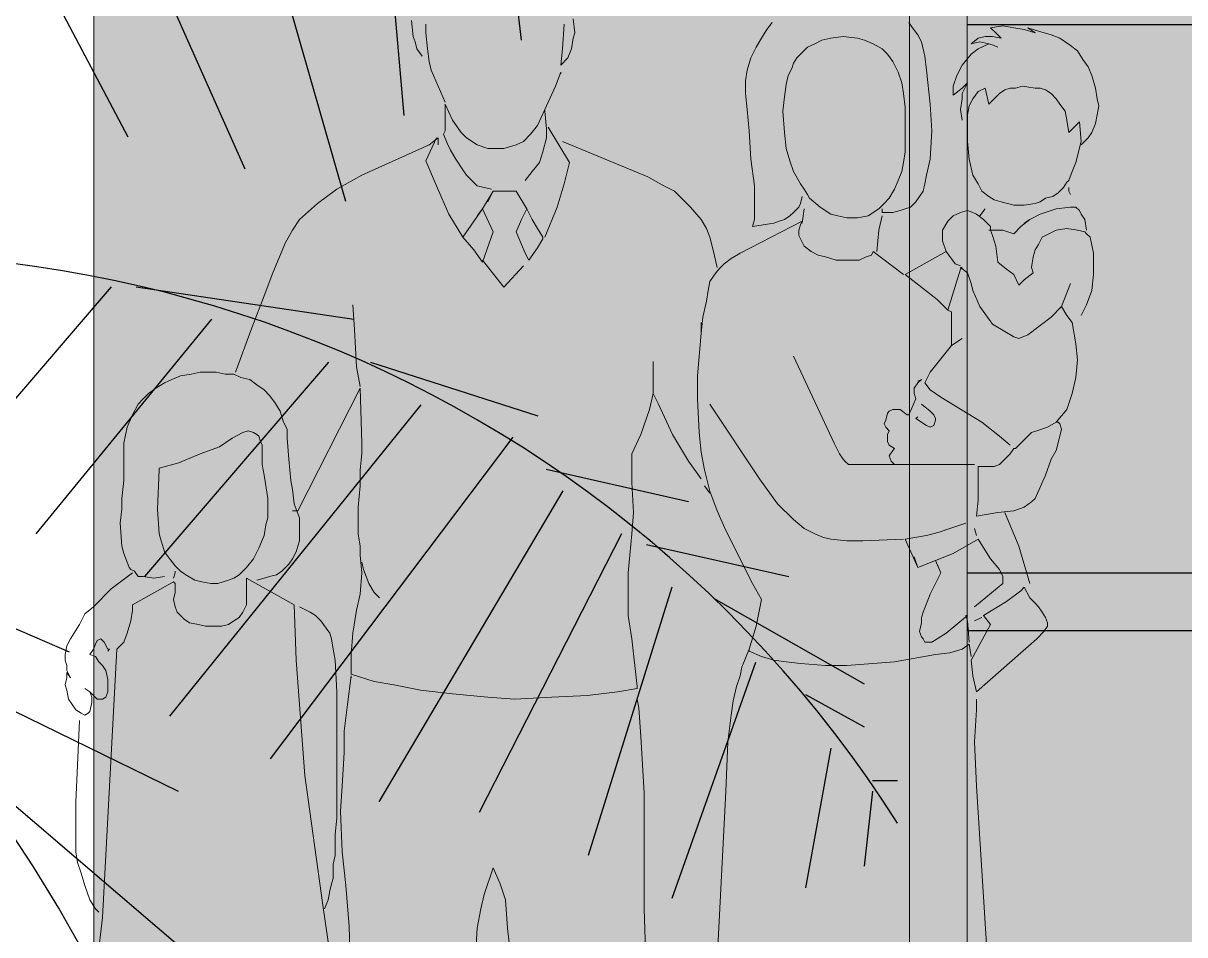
# Model space of a CAD drawing. Header units: inches. Extents: x -59 to 212, y 9 to 737.
# Drawn here: x 101.919 to 102.925, y 18.418 to 19.207 of the extents above; entities that cross this region are included whole.
import ezdxf

# ---------------------------------------------------------------- set-up
doc = ezdxf.new("R2010")
doc.units = ezdxf.units.IN
doc.header["$MEASUREMENT"] = 0
doc.layers.add('30-ESC HUM', color=251, linetype='Continuous', lineweight=0)
doc.layers.add('BN', color=1, linetype='Continuous')

# ---------------------------------------------------------------- blocks, each defined once
blk = doc.blocks.new('A$C48E30447')
at = {"layer": '30-ESC HUM'}
for p, q in [((0.377, 1.706), (0.3751, 1.7233)), ((0.552, 1.7099), (0.5501, 1.7252)), ((0.3904, 1.7195), (0.3904, 1.7099)), ((0.5405, 1.7195), (0.5385, 1.6926)), ((0.7597, 1.7137), (0.754, 1.7041)), ((0.7655, 1.7214), (0.7597, 1.7137)), ((0.9174, 1.7156), (0.9136, 1.7214)), ((0.9232, 1.7079), (0.9174, 1.7156)), ((1.0021, 1.7156), (1.0155, 1.7176)), ((1.0078, 1.7099), (1.0021, 1.7156)), ((1.0155, 1.7176), (1.0271, 1.7156)), ((1.0271, 1.7156), (1.0386, 1.7137)), ((1.0386, 1.7137), (1.0502, 1.7099)), ((1.0502, 1.7099), (1.0425, 1.7156)), ((1.0425, 1.7156), (1.054, 1.7118)), ((1.054, 1.7118), (1.0675, 1.7079)), ((0.3789, 1.7002), (0.377, 1.706)), ((0.3808, 1.6926), (0.3789, 1.7002)), ((0.3904, 1.7099), (0.3924, 1.6926)), ((0.5482, 1.6926), (0.5501, 1.7041)), ((0.5501, 1.7041), (0.552, 1.7099)), ((0.754, 1.7041), (0.7482, 1.6945)), ((0.8117, 1.6983), (0.804, 1.6945)), ((0.8193, 1.7022), (0.8117, 1.6983)), ((0.829, 1.7041), (0.8193, 1.7022)), ((0.8424, 1.706), (0.829, 1.7041)), ((0.8578, 1.7041), (0.8424, 1.706)), ((0.8655, 1.7022), (0.8578, 1.7041)), ((0.8751, 1.6983), (0.8655, 1.7022)), ((0.8847, 1.6926), (0.8751, 1.6983)), ((0.9271, 1.7002), (0.9232, 1.7079)), ((0.9309, 1.6849), (0.9271, 1.7002)), ((0.9809, 1.6983), (0.9886, 1.7041)), ((0.9905, 1.7002), (0.9809, 1.6983)), ((0.9886, 1.7041), (0.9963, 1.706)), ((0.9886, 1.6926), (1.0001, 1.6983)), ((1.0001, 1.6983), (0.9905, 1.7002)), ((0.9963, 1.706), (1.004, 1.706)), ((1.0001, 1.6983), (1.0059, 1.6964)), ((1.004, 1.706), (1.0136, 1.7041)), ((1.0136, 1.7041), (1.0078, 1.7099)), ((1.0675, 1.7079), (1.0771, 1.7041)), ((1.0771, 1.7041), (1.0886, 1.6964)), ((0.3866, 1.6849), (0.3808, 1.6926)), ((0.3924, 1.6926), (0.3943, 1.6791)), ((0.5385, 1.6926), (0.5366, 1.6752)), ((0.5443, 1.6829), (0.5482, 1.6926)), ((0.7482, 1.6945), (0.7424, 1.6829)), ((0.7963, 1.6868), (0.7924, 1.6829)), ((0.804, 1.6945), (0.7963, 1.6868)), ((0.8905, 1.6868), (0.8847, 1.6926)), ((0.8963, 1.6791), (0.8905, 1.6868)), ((0.9713, 1.6752), (0.9809, 1.6868)), ((0.9809, 1.6868), (0.9886, 1.6926)), ((1.0059, 1.6964), (1.0098, 1.6945)), ((1.0886, 1.6964), (1.0963, 1.6906)), ((1.0963, 1.6906), (1.1021, 1.681)), ((0.3943, 1.6791), (0.3962, 1.6695)), ((0.5366, 1.6752), (0.5443, 1.6829)), ((0.7424, 1.6829), (0.7386, 1.6695)), ((0.7886, 1.6772), (0.7867, 1.6714)), ((0.7924, 1.6829), (0.7886, 1.6772)), ((0.9021, 1.6675), (0.8963, 1.6791)), ((0.9328, 1.6695), (0.9309, 1.6849)), ((0.9655, 1.6637), (0.9713, 1.6752)), ((1.1021, 1.681), (1.1079, 1.6733)), ((1.1079, 1.6733), (1.1117, 1.6637)), ((0.3962, 1.6695), (0.4116, 1.6349)), ((0.5308, 1.6522), (0.5366, 1.6675)), ((0.5366, 1.6675), (0.5366, 1.6656)), ((0.7386, 1.6695), (0.7366, 1.6579)), ((0.7828, 1.6637), (0.7809, 1.6541)), ((0.7867, 1.6714), (0.7828, 1.6637)), ((0.9059, 1.656), (0.9021, 1.6675)), ((0.9367, 1.6329), (0.9328, 1.6695)), ((0.9617, 1.6522), (0.9655, 1.6637)), ((1.1117, 1.6637), (1.1155, 1.6502)), ((0.5193, 1.6272), (0.5308, 1.6522)), ((0.7366, 1.6579), (0.7366, 1.6445)), ((0.7809, 1.6541), (0.779, 1.6406)), ((0.9078, 1.6445), (0.9059, 1.656)), ((0.9617, 1.6425), (0.9617, 1.6522)), ((0.9713, 1.6502), (0.9617, 1.6425)), ((0.9713, 1.6445), (0.9771, 1.656)), ((0.9771, 1.656), (0.9713, 1.6502)), ((0.9886, 1.6464), (0.9963, 1.6502)), ((0.9963, 1.6502), (1.0001, 1.6329)), ((1.0117, 1.6445), (1.0175, 1.6483)), ((1.0175, 1.6483), (1.0232, 1.6502)), ((1.0232, 1.6502), (1.029, 1.6502)), ((1.029, 1.6502), (1.0367, 1.6522)), ((1.0367, 1.6522), (1.0502, 1.6502)), ((1.0502, 1.6502), (1.0559, 1.6502)), ((1.0559, 1.6502), (1.0617, 1.6483)), ((1.0617, 1.6483), (1.0675, 1.6445)), ((1.1155, 1.6502), (1.1175, 1.6387)), ((0.7366, 1.6445), (0.7386, 1.6272)), ((0.779, 1.6406), (0.777, 1.6252)), ((0.9097, 1.6291), (0.9078, 1.6445)), ((0.9694, 1.6272), (0.9713, 1.6387)), ((0.9713, 1.6387), (0.9713, 1.6445)), ((0.979, 1.631), (0.9828, 1.6387)), ((0.9828, 1.6387), (0.9886, 1.6464)), ((1.0001, 1.6329), (1.0059, 1.6387)), ((1.0059, 1.6387), (1.0117, 1.6445)), ((1.0675, 1.6445), (1.0732, 1.6387)), ((1.0732, 1.6387), (1.0771, 1.6329)), ((1.1175, 1.6387), (1.1194, 1.631)), ((0.4193, 1.6156), (0.4116, 1.6329)), ((0.4116, 1.6329), (0.4116, 1.6252)), ((0.4116, 1.6252), (0.4116, 1.6214)), ((0.5193, 1.6272), (0.5116, 1.6098)), ((0.5193, 1.6252), (0.5193, 1.6272)), ((0.5212, 1.606), (0.5193, 1.6252)), ((0.7386, 1.6272), (0.7405, 1.6041)), ((0.777, 1.6252), (0.779, 1.6022)), ((0.9097, 1.6098), (0.9097, 1.6291)), ((0.9386, 1.6041), (0.9367, 1.6329)), ((0.9713, 1.6156), (0.9694, 1.6272)), ((0.9771, 1.6214), (0.979, 1.631)), ((1.0771, 1.6329), (1.0828, 1.6252)), ((1.0828, 1.6252), (1.0848, 1.6156)), ((1.1194, 1.631), (1.1175, 1.6214)), ((0.4116, 1.6214), (0.4116, 1.6041)), ((0.4289, 1.6022), (0.4193, 1.6156)), ((0.9771, 1.6098), (0.9771, 1.6214)), ((1.0848, 1.6156), (1.0867, 1.6022)), ((1.0925, 1.6079), (1.0982, 1.6137)), ((1.0982, 1.6137), (1.1002, 1.5925)), ((1.1155, 1.6118), (1.1117, 1.6022)), ((1.1175, 1.6214), (1.1155, 1.6118)), ((0.4116, 1.6041), (0.4097, 1.6002)), ((0.4097, 1.6002), (0.4135, 1.5906)), ((0.4347, 1.5964), (0.4289, 1.6022)), ((0.5039, 1.6002), (0.4962, 1.5925)), ((0.5116, 1.6098), (0.5039, 1.6002)), ((0.5212, 1.6079), (0.5212, 1.606)), ((0.5212, 1.5964), (0.5212, 1.6079)), ((0.5462, 1.5695), (0.5232, 1.6079)), ((0.7405, 1.6041), (0.7424, 1.5733)), ((0.779, 1.6022), (0.7809, 1.5848)), ((0.9097, 1.5925), (0.9097, 1.6098)), ((0.9367, 1.5733), (0.9386, 1.6041)), ((0.9771, 1.5925), (0.9771, 1.6098)), ((1.0867, 1.6022), (1.0925, 1.6079)), ((1.1117, 1.6022), (1.1079, 1.5964)), ((0.3212, 1.556), (0.3943, 1.5887)), ((0.402, 1.5964), (0.3904, 1.5714)), ((0.3943, 1.5887), (0.4039, 1.5964)), ((0.4039, 1.5964), (0.4039, 1.5887)), ((0.4135, 1.5906), (0.4174, 1.5829)), ((0.4462, 1.5887), (0.4347, 1.5964)), ((0.4578, 1.5848), (0.4462, 1.5887)), ((0.4751, 1.5848), (0.4578, 1.5848)), ((0.4885, 1.5887), (0.4751, 1.5848)), ((0.4962, 1.5925), (0.4885, 1.5887)), ((0.5174, 1.581), (0.5212, 1.5964)), ((0.5385, 1.5925), (0.6309, 1.5541)), ((0.7809, 1.5848), (0.7847, 1.5714)), ((0.9097, 1.581), (0.9097, 1.5925)), ((0.979, 1.5733), (0.9771, 1.5925)), ((1.1002, 1.5925), (1.0944, 1.5695)), ((1.1079, 1.5964), (1.1002, 1.5887)), ((0.4174, 1.5829), (0.4231, 1.5733)), ((0.4231, 1.5733), (0.4308, 1.5618)), ((0.5135, 1.5695), (0.5174, 1.581)), ((0.7424, 1.5733), (0.7463, 1.5445)), ((0.9078, 1.5695), (0.9097, 1.581)), ((0.9328, 1.556), (0.9367, 1.5733)), ((0.9828, 1.556), (0.979, 1.5733)), ((0.3904, 1.5714), (0.402, 1.5445)), ((0.4308, 1.5618), (0.4347, 1.556)), ((0.4981, 1.5502), (0.5058, 1.5598)), ((0.5058, 1.5598), (0.5135, 1.5695)), ((0.5405, 1.5464), (0.5462, 1.5695)), ((0.7847, 1.5714), (0.7886, 1.5598)), ((0.7886, 1.5598), (0.7963, 1.5464)), ((0.9021, 1.5502), (0.9059, 1.5598)), ((0.9059, 1.5598), (0.9078, 1.5695)), ((1.0905, 1.5598), (1.0867, 1.5502)), ((1.0944, 1.5695), (1.0905, 1.5598)), ((0.2943, 1.5406), (0.3212, 1.556)), ((0.4347, 1.556), (0.4404, 1.5502)), ((0.4404, 1.5502), (0.4462, 1.5445)), ((0.6309, 1.5541), (0.6482, 1.5445)), ((0.8982, 1.5406), (0.9021, 1.5502)), ((0.9309, 1.5464), (0.9328, 1.556)), ((0.9886, 1.5464), (0.9828, 1.556)), ((1.0848, 1.5483), (1.0809, 1.5425)), ((1.0867, 1.5502), (1.0848, 1.5483)), ((0.2731, 1.5252), (0.2943, 1.5406)), ((0.402, 1.5445), (0.4078, 1.531)), ((0.4462, 1.5445), (0.4539, 1.5425)), ((0.452, 1.5195), (0.4635, 1.5387)), ((0.4539, 1.5425), (0.4616, 1.5406)), ((0.4578, 1.5271), (0.4635, 1.5387)), ((0.4635, 1.5387), (0.4885, 1.5387)), ((0.4885, 1.5387), (0.5001, 1.5195)), ((0.5328, 1.5214), (0.5405, 1.5464)), ((0.6482, 1.5445), (0.6597, 1.5387)), ((0.6597, 1.5387), (0.6713, 1.5271)), ((0.7463, 1.5445), (0.7463, 1.5271)), ((0.7963, 1.5464), (0.8001, 1.5406)), ((0.8001, 1.5406), (0.804, 1.5348)), ((0.804, 1.5348), (0.8059, 1.531)), ((0.8924, 1.531), (0.8982, 1.5406)), ((0.9251, 1.5329), (0.929, 1.5387)), ((0.929, 1.5387), (0.9309, 1.5464)), ((0.9925, 1.5387), (0.9886, 1.5464)), ((1.0001, 1.5329), (0.9925, 1.5387)), ((1.0752, 1.5368), (1.0694, 1.5329)), ((1.0809, 1.5425), (1.0752, 1.5368)), ((1.0867, 1.5387), (1.0867, 1.5425)), ((1.0886, 1.5348), (1.0867, 1.5387)), ((0.2539, 1.5079), (0.2731, 1.5252)), ((0.4078, 1.531), (0.4154, 1.5137)), ((0.6713, 1.5271), (0.677, 1.5214)), ((0.7463, 1.5271), (0.7463, 1.5079)), ((0.7943, 1.5214), (0.7963, 1.5252)), ((0.7963, 1.5252), (0.7982, 1.5329)), ((0.8059, 1.531), (0.8174, 1.5214)), ((0.8809, 1.5195), (0.8867, 1.5252)), ((0.8867, 1.5252), (0.8924, 1.531)), ((0.9155, 1.5214), (0.9194, 1.5252)), ((0.9194, 1.5252), (0.9213, 1.5271)), ((0.9213, 1.5271), (0.9251, 1.5329)), ((1.0059, 1.5291), (1.0001, 1.5329)), ((1.0136, 1.5271), (1.0059, 1.5291)), ((1.0271, 1.5233), (1.0136, 1.5271)), ((1.0386, 1.5233), (1.0271, 1.5233)), ((1.0502, 1.5252), (1.0386, 1.5233)), ((1.0559, 1.5271), (1.0502, 1.5252)), ((1.0617, 1.531), (1.0559, 1.5271)), ((1.0694, 1.5329), (1.0617, 1.531)), ((0.4154, 1.5137), (0.4308, 1.4887)), ((0.452, 1.5195), (0.4308, 1.4887)), ((0.4462, 1.5118), (0.452, 1.5195)), ((0.4635, 1.4944), (0.452, 1.5195)), ((0.4943, 1.5079), (0.5001, 1.5195)), ((0.5001, 1.5195), (0.5058, 1.5079)), ((0.5193, 1.4887), (0.5328, 1.5214)), ((0.677, 1.5214), (0.6886, 1.5079)), ((0.779, 1.5079), (0.7847, 1.5118)), ((0.7847, 1.5118), (0.7886, 1.5156)), ((0.7886, 1.5156), (0.7943, 1.5214)), ((0.8001, 1.5195), (0.7982, 1.5041)), ((0.8174, 1.5214), (0.829, 1.5137)), ((0.829, 1.5137), (0.8367, 1.5118)), ((0.8367, 1.5118), (0.8463, 1.5098)), ((0.8463, 1.5098), (0.8578, 1.5098)), ((0.8578, 1.5098), (0.8694, 1.5118)), ((0.8694, 1.5118), (0.8809, 1.5195)), ((0.8809, 1.4964), (0.8847, 1.5118)), ((0.8847, 1.5195), (0.8847, 1.5156)), ((0.8847, 1.5156), (0.8963, 1.5156)), ((0.8963, 1.5156), (0.904, 1.5175)), ((0.904, 1.5175), (0.9097, 1.5195)), ((0.9097, 1.5195), (0.9155, 1.5214)), ((0.9617, 1.5118), (0.9559, 1.506)), ((0.9694, 1.5156), (0.9617, 1.5118)), ((0.9771, 1.5175), (0.9694, 1.5156)), ((0.9828, 1.5156), (0.9771, 1.5175)), ((0.9867, 1.5137), (0.9828, 1.5156)), ((0.9944, 1.5079), (0.9867, 1.5137)), ((0.9963, 1.5195), (0.9905, 1.5118)), ((1.0559, 1.5137), (1.0444, 1.5079)), ((1.0732, 1.5195), (1.0559, 1.5137)), ((1.0886, 1.5214), (1.0732, 1.5195)), ((1.0944, 1.5214), (1.0886, 1.5214)), ((1.0982, 1.5175), (1.0944, 1.5214)), ((1.1002, 1.5137), (1.0982, 1.5175)), ((1.104, 1.5079), (1.1002, 1.5137)), ((0.2462, 1.4964), (0.2539, 1.5079)), ((0.4885, 1.4944), (0.4943, 1.5079)), ((0.5058, 1.5079), (0.5116, 1.4983)), ((0.5116, 1.4983), (0.5174, 1.4887)), ((0.6886, 1.5079), (0.6943, 1.4983)), ((0.6943, 1.4983), (0.6982, 1.4887)), ((0.7309, 1.4714), (0.7982, 1.506)), ((0.7463, 1.5079), (0.7443, 1.5002)), ((0.7443, 1.5002), (0.7559, 1.5021)), ((0.7559, 1.5021), (0.7674, 1.5041)), ((0.7674, 1.5041), (0.7732, 1.506)), ((0.7732, 1.506), (0.779, 1.5079)), ((0.7963, 1.5021), (0.7943, 1.4964)), ((0.7982, 1.506), (0.7963, 1.5021)), ((0.9559, 1.506), (0.9501, 1.4964)), ((0.9982, 1.5041), (0.9944, 1.5079)), ((1.0001, 1.5021), (0.9982, 1.5041)), ((1.0021, 1.5002), (1.0001, 1.5021)), ((1.0021, 1.4964), (1.0021, 1.5002)), ((1.0348, 1.5002), (1.0271, 1.4925)), ((1.0444, 1.5079), (1.0348, 1.5002)), ((1.0386, 1.5041), (1.0444, 1.5079)), ((1.0848, 1.4983), (1.0732, 1.4964)), ((1.0963, 1.4964), (1.0848, 1.4983)), ((1.1059, 1.4964), (1.104, 1.5079)), ((0.2385, 1.4829), (0.2462, 1.4964)), ((0.4308, 1.4887), (0.4424, 1.4752)), ((0.452, 1.4617), (0.4635, 1.4944)), ((0.4943, 1.481), (0.4885, 1.4944)), ((0.5174, 1.4868), (0.5116, 1.4771)), ((0.5174, 1.4887), (0.5174, 1.4868)), ((0.6982, 1.4887), (0.702, 1.4733)), ((0.7943, 1.4964), (0.7943, 1.4906)), ((0.7943, 1.4906), (0.7963, 1.4868)), ((0.7963, 1.4868), (0.8001, 1.4791)), ((0.879, 1.4733), (0.8809, 1.4964)), ((0.9501, 1.4964), (0.9501, 1.4848)), ((0.9501, 1.4848), (0.954, 1.4733)), ((1.0155, 1.4964), (1.0001, 1.4964)), ((1.004, 1.4906), (1.0021, 1.4964)), ((1.0078, 1.4791), (1.004, 1.4906)), ((1.0271, 1.4925), (1.0155, 1.4964)), ((1.0578, 1.4887), (1.054, 1.481)), ((1.0732, 1.4964), (1.0578, 1.4887)), ((1.104, 1.4944), (1.0963, 1.4964)), ((1.1059, 1.4925), (1.104, 1.4944)), ((1.1098, 1.4887), (1.1059, 1.4925)), ((1.1136, 1.4714), (1.1098, 1.4887)), ((0.225, 1.4502), (0.2385, 1.4829)), ((0.4424, 1.4752), (0.452, 1.4617)), ((0.4981, 1.4714), (0.4943, 1.481)), ((0.5116, 1.4771), (0.502, 1.4637)), ((0.702, 1.4733), (0.7059, 1.456)), ((0.8001, 1.4791), (0.8078, 1.4733)), ((0.8078, 1.4733), (0.8155, 1.4694)), ((0.8732, 1.4694), (0.8751, 1.4733)), ((0.8751, 1.4733), (0.9078, 1.4483)), ((0.954, 1.4733), (0.9097, 1.4483)), ((0.954, 1.4733), (0.9636, 1.4598)), ((1.0098, 1.4617), (1.0078, 1.4791)), ((1.0502, 1.4752), (1.0482, 1.4675)), ((1.054, 1.481), (1.0502, 1.4752)), ((0.4751, 1.4348), (0.452, 1.4637)), ((0.502, 1.4637), (0.4981, 1.4714)), ((0.7097, 1.456), (0.7136, 1.4598)), ((0.7136, 1.4598), (0.7213, 1.4656)), ((0.7213, 1.4656), (0.7309, 1.4714)), ((0.8155, 1.4694), (0.8232, 1.4675)), ((0.8232, 1.4675), (0.8347, 1.4637)), ((0.8347, 1.4637), (0.8463, 1.4637)), ((0.8463, 1.4637), (0.8597, 1.4637)), ((0.8597, 1.4637), (0.8674, 1.4675)), ((0.8674, 1.4675), (0.8732, 1.4694)), ((0.9636, 1.4598), (0.9694, 1.4579)), ((1.0194, 1.4541), (1.0098, 1.4617)), ((1.0482, 1.4675), (1.0463, 1.456)), ((1.1136, 1.4598), (1.1136, 1.4714)), ((1.1136, 1.4483), (1.1136, 1.4598)), ((0.2154, 1.4252), (0.225, 1.4502)), ((0.4962, 1.4579), (0.4751, 1.4348)), ((0.702, 1.4464), (0.7059, 1.4521)), ((0.7059, 1.4521), (0.7097, 1.456)), ((0.9097, 1.4483), (0.9444, 1.4214)), ((0.9559, 1.4098), (0.9694, 1.4541)), ((0.9694, 1.4541), (0.9713, 1.456)), ((0.9713, 1.456), (0.9694, 1.456)), ((0.9694, 1.456), (0.9771, 1.4502)), ((0.9771, 1.4502), (0.9809, 1.4387)), ((1.0271, 1.4483), (1.0194, 1.4541)), ((1.0328, 1.4367), (1.0271, 1.4483)), ((1.0482, 1.4502), (1.0386, 1.4425)), ((1.0463, 1.456), (1.0482, 1.4502)), ((1.1117, 1.431), (1.1136, 1.4483)), ((0.6963, 1.431), (0.6982, 1.4406)), ((0.6982, 1.4406), (0.702, 1.4464)), ((0.9809, 1.4387), (0.9828, 1.431)), ((1.0386, 1.4425), (1.0328, 1.4367)), ((1.079, 1.4137), (1.0886, 1.4387)), ((1.0886, 1.4387), (1.079, 1.4137)), ((0.202, 1.3906), (0.2154, 1.4252)), ((0.6943, 1.4194), (0.6963, 1.431)), ((0.9444, 1.4214), (0.9559, 1.4098)), ((0.9828, 1.431), (0.9905, 1.4137)), ((1.1059, 1.4156), (1.1117, 1.431)), ((0.3135, 1.3887), (0.3116, 1.4156)), ((0.6905, 1.4021), (0.6943, 1.4194)), ((0.9598, 1.4079), (0.9559, 1.4098)), ((0.9905, 1.4137), (1.004, 1.3944)), ((1.0675, 1.4021), (1.079, 1.4137)), ((1.079, 1.4137), (1.0848, 1.404)), ((1.1002, 1.404), (1.1059, 1.4156)), ((0.6886, 1.3848), (0.6905, 1.4021)), ((0.6886, 1.3964), (0.6886, 1.3848)), ((0.9598, 1.4021), (0.9598, 1.4079)), ((0.9598, 1.3714), (0.9598, 1.4021)), ((1.0425, 1.3829), (1.0675, 1.4021)), ((1.0848, 1.404), (1.0905, 1.3964)), ((1.0905, 1.3964), (1.0944, 1.3733)), ((0.1846, 1.3425), (0.202, 1.3906)), ((0.3154, 1.3483), (0.3135, 1.3887)), ((0.6847, 1.3387), (0.6886, 1.3848)), ((1.004, 1.3944), (1.0175, 1.3867)), ((1.0175, 1.3867), (1.0271, 1.381)), ((0.9367, 1.3425), (0.9598, 1.3714)), ((0.9598, 1.3714), (0.9713, 1.379)), ((0.9713, 1.379), (0.9598, 1.3714)), ((1.0271, 1.381), (1.0328, 1.379)), ((1.0328, 1.379), (1.0425, 1.3829)), ((1.0944, 1.3733), (1.0963, 1.356)), ((0.8328, 1.2656), (0.7886, 1.3598)), ((0.3193, 1.3271), (0.3154, 1.3483)), ((0.6366, 1.3367), (0.6366, 1.354)), ((0.6366, 1.354), (0.6366, 1.3194)), ((1.0963, 1.356), (1.0944, 1.3367)), ((0.1077, 1.331), (0.1154, 1.3348)), ((0.1154, 1.3348), (0.125, 1.3387)), ((0.125, 1.3387), (0.1366, 1.3406)), ((0.1366, 1.3406), (0.1462, 1.3425)), ((0.1462, 1.3425), (0.1558, 1.3425)), ((0.1558, 1.3425), (0.1635, 1.3425)), ((0.1635, 1.3425), (0.1731, 1.3406)), ((0.1731, 1.3406), (0.1827, 1.3406)), ((0.1827, 1.3406), (0.1904, 1.3367)), ((0.1904, 1.3367), (0.2, 1.3348)), ((0.2, 1.3348), (0.2077, 1.329)), ((0.6366, 1.331), (0.6366, 1.3367)), ((0.6847, 1.3137), (0.6847, 1.3387)), ((0.9232, 1.3329), (0.9271, 1.3348)), ((0.9271, 1.3348), (0.9232, 1.331)), ((0.9309, 1.331), (0.9367, 1.3425)), ((1.0944, 1.3367), (1.0905, 1.3194)), ((0.0904, 1.3194), (0.0981, 1.3252)), ((0.0981, 1.3252), (0.1077, 1.331)), ((0.2077, 1.329), (0.2154, 1.3233)), ((0.2154, 1.3233), (0.2212, 1.3175)), ((0.3193, 1.3252), (0.252, 1.1925)), ((0.3212, 1.2656), (0.3193, 1.3252)), ((0.6366, 1.3194), (0.6366, 1.331)), ((0.9232, 1.331), (0.9194, 1.3252)), ((0.9194, 1.3252), (0.9194, 1.3194)), ((0.9367, 1.3233), (0.9309, 1.331)), ((0.9482, 1.3156), (0.9367, 1.3233)), ((0.0789, 1.3079), (0.0846, 1.3137)), ((0.0846, 1.3137), (0.0904, 1.3194)), ((0.2212, 1.3175), (0.227, 1.3098)), ((0.227, 1.3098), (0.2327, 1.3002)), ((0.6366, 1.3194), (0.6328, 1.3021)), ((0.6424, 1.3079), (0.6366, 1.3194)), ((0.6866, 1.2771), (0.6847, 1.3137)), ((0.9213, 1.3137), (0.9136, 1.2963)), ((0.9194, 1.3194), (0.9213, 1.3137)), ((0.9925, 1.2886), (0.9482, 1.3156)), ((1.0905, 1.3194), (1.0848, 1.3021)), ((0.0673, 1.2829), (0.0731, 1.2963)), ((0.0731, 1.2963), (0.0789, 1.3079)), ((0.2327, 1.3002), (0.2366, 1.2886)), ((0.6328, 1.3021), (0.6232, 1.2752)), ((0.6578, 1.2752), (0.6424, 1.3079)), ((0.6982, 1.3079), (0.752, 1.2271)), ((0.8905, 1.2983), (0.8886, 1.2906)), ((0.8924, 1.3002), (0.8905, 1.2983)), ((0.8963, 1.3021), (0.8924, 1.3002)), ((0.9001, 1.3021), (0.8963, 1.3021)), ((0.904, 1.3021), (0.9001, 1.3021)), ((0.9117, 1.2963), (0.904, 1.3021)), ((0.9136, 1.2963), (0.9117, 1.2963)), ((0.9367, 1.3002), (0.9271, 1.3079)), ((0.9405, 1.2963), (0.9367, 1.3002)), ((0.9424, 1.2925), (0.9405, 1.2963)), ((1.0848, 1.3021), (1.0732, 1.2886)), ((0.0635, 1.2656), (0.0673, 1.2829)), ((0.2366, 1.2886), (0.2404, 1.281)), ((0.8886, 1.2906), (0.8867, 1.2867)), ((0.8867, 1.2867), (0.8886, 1.2829)), ((0.8886, 1.2829), (0.8924, 1.279)), ((0.9232, 1.2944), (0.9213, 1.2925)), ((0.9213, 1.2925), (0.9328, 1.2848)), ((0.9328, 1.2848), (0.9367, 1.2829)), ((0.9367, 1.2829), (0.9405, 1.2848)), ((0.9405, 1.2848), (0.9424, 1.2906)), ((0.9424, 1.2906), (0.9424, 1.2925)), ((1.0117, 1.2733), (0.9925, 1.2886)), ((1.0636, 1.2829), (1.0521, 1.279)), ((1.0732, 1.2886), (1.0636, 1.2829)), ((1.0752, 1.2886), (1.0732, 1.2886)), ((1.0771, 1.2867), (1.0752, 1.2886)), ((1.079, 1.281), (1.0771, 1.2867)), ((0.1808, 1.2713), (0.1673, 1.2617)), ((0.1923, 1.2771), (0.1808, 1.2713)), ((0.1981, 1.279), (0.1923, 1.2771)), ((0.2039, 1.2771), (0.1981, 1.279)), ((0.2077, 1.2752), (0.2039, 1.2771)), ((0.2096, 1.2733), (0.2077, 1.2752)), ((0.2116, 1.2675), (0.2096, 1.2733)), ((0.2404, 1.281), (0.2404, 1.2713)), ((0.2404, 1.2713), (0.2423, 1.2483)), ((0.6232, 1.2752), (0.6135, 1.254)), ((0.6751, 1.2463), (0.6578, 1.2752)), ((0.6886, 1.256), (0.6866, 1.2771)), ((0.8924, 1.279), (0.8905, 1.2752)), ((0.8905, 1.2752), (0.8905, 1.2713)), ((0.8905, 1.2713), (0.8905, 1.2675)), ((1.0232, 1.2636), (1.0117, 1.2733)), ((1.0425, 1.2733), (1.029, 1.2598)), ((1.0463, 1.2771), (1.0425, 1.2733)), ((1.0521, 1.279), (1.0463, 1.2771)), ((1.0732, 1.2579), (1.0771, 1.2733)), ((1.0771, 1.2733), (1.079, 1.281)), ((0.0635, 1.2483), (0.0635, 1.2656)), ((0.1673, 1.2617), (0.1462, 1.254)), ((0.2135, 1.2636), (0.2116, 1.2675)), ((0.2135, 1.254), (0.2135, 1.2636)), ((0.3212, 1.254), (0.3212, 1.2656)), ((0.8386, 1.254), (0.8328, 1.2656)), ((0.8905, 1.2675), (0.8924, 1.2636)), ((0.8924, 1.2636), (0.8982, 1.2598)), ((0.8963, 1.2579), (0.8924, 1.2521)), ((0.8982, 1.2598), (0.8963, 1.2579)), ((1.0271, 1.2598), (1.0232, 1.254)), ((1.029, 1.2598), (1.0271, 1.2598)), ((1.0675, 1.2483), (1.0732, 1.2579)), ((0.0635, 1.2252), (0.0635, 1.2483)), ((0.1462, 1.254), (0.1231, 1.2444)), ((0.2135, 1.2425), (0.2135, 1.254)), ((0.2423, 1.2483), (0.2443, 1.2252)), ((0.3193, 1.2367), (0.3212, 1.254)), ((0.6135, 1.254), (0.6135, 1.2483)), ((0.6135, 1.2483), (0.6135, 1.2233)), ((0.6886, 1.2271), (0.6751, 1.2463)), ((0.6924, 1.2367), (0.6886, 1.256)), ((0.8424, 1.2483), (0.8386, 1.254)), ((0.8444, 1.2463), (0.8424, 1.2483)), ((0.8482, 1.2425), (0.8444, 1.2463)), ((0.8924, 1.2521), (0.8944, 1.2463)), ((0.8944, 1.2463), (0.8982, 1.2425)), ((1.0232, 1.254), (1.0117, 1.2425)), ((1.0617, 1.2309), (1.0675, 1.2483)), ((0.1019, 1.2367), (0.1, 1.1944)), ((0.1231, 1.2444), (0.1019, 1.2386)), ((0.1019, 1.2386), (0.1019, 1.2367)), ((0.2154, 1.2309), (0.2135, 1.2425)), ((0.3193, 1.2194), (0.3193, 1.2367)), ((0.6982, 1.2136), (0.6924, 1.2367)), ((0.8578, 1.2425), (0.8482, 1.2425)), ((0.8694, 1.2425), (0.8578, 1.2425)), ((0.8982, 1.2425), (0.8694, 1.2425)), ((0.8982, 1.2425), (0.9848, 1.2425)), ((1.0059, 1.2406), (0.9886, 1.2406)), ((0.9886, 1.2406), (0.9886, 1.2233)), ((1.0117, 1.2425), (1.0059, 1.2406)), ((0.0615, 1.2059), (0.0635, 1.2252)), ((0.2193, 1.2059), (0.2154, 1.2309)), ((0.2443, 1.2252), (0.2462, 1.2156)), ((0.6135, 1.2233), (0.6155, 1.1906)), ((0.752, 1.2271), (0.7713, 1.2002)), ((0.9886, 1.2233), (0.9886, 1.2059)), ((1.0502, 1.2059), (1.0617, 1.2309)), ((0.2462, 1.2156), (0.2481, 1.2002)), ((0.3174, 1.1963), (0.3193, 1.2194)), ((0.6982, 1.2117), (0.6924, 1.2194)), ((0.7059, 1.1925), (0.6982, 1.2136)), ((0.0615, 1.1944), (0.0615, 1.2059)), ((0.2193, 1.1848), (0.2193, 1.2059)), ((0.2481, 1.2002), (0.25, 1.1944)), ((0.3174, 1.179), (0.3174, 1.1963)), ((0.7713, 1.2002), (0.7886, 1.1829)), ((0.9886, 1.204), (0.9867, 1.1867)), ((0.9886, 1.2059), (0.9886, 1.204)), ((1.0271, 1.1925), (1.0386, 1.1963)), ((1.0386, 1.1963), (1.0463, 1.2021)), ((1.0463, 1.2021), (1.0502, 1.2059)), ((0.0596, 1.179), (0.0615, 1.1944)), ((0.1, 1.1944), (0.1019, 1.1675)), ((0.2173, 1.1771), (0.2193, 1.1848)), ((0.252, 1.1925), (0.2462, 1.1925)), ((0.25, 1.1944), (0.2539, 1.1848)), ((0.2539, 1.1848), (0.2539, 1.1732)), ((0.6155, 1.1906), (0.6135, 1.1675)), ((0.7155, 1.1713), (0.7059, 1.1925)), ((0.7886, 1.1829), (0.8001, 1.1732)), ((0.9867, 1.1867), (1.0098, 1.1906)), ((1.0098, 1.1906), (1.0271, 1.1925)), ((1.0328, 1.154), (1.0175, 1.1906)), ((0.0615, 1.154), (0.0596, 1.179)), ((0.2154, 1.1656), (0.2173, 1.1771)), ((0.2539, 1.1732), (0.2539, 1.1598)), ((0.3174, 1.1675), (0.3174, 1.179)), ((0.7251, 1.1521), (0.7155, 1.1713)), ((0.8001, 1.1732), (0.8117, 1.1675)), ((0.9578, 1.1732), (0.9463, 1.1694)), ((0.9751, 1.179), (0.9578, 1.1732)), ((0.9848, 1.1732), (0.9867, 1.1656)), ((0.1019, 1.1675), (0.1039, 1.1598)), ((0.1039, 1.1598), (0.1058, 1.154)), ((0.2096, 1.1521), (0.2154, 1.1656)), ((0.2539, 1.1598), (0.252, 1.154)), ((0.3193, 1.154), (0.3174, 1.1675)), ((0.6135, 1.1675), (0.6116, 1.1444)), ((0.8117, 1.1675), (0.8213, 1.1636)), ((0.8213, 1.1636), (0.829, 1.1617)), ((0.829, 1.1617), (0.8463, 1.1598)), ((0.8463, 1.1598), (0.8636, 1.1598)), ((0.8636, 1.1598), (0.9078, 1.1617)), ((0.9328, 1.1656), (0.9097, 1.1617)), ((0.9097, 1.1617), (0.9232, 1.1309)), ((0.9463, 1.1694), (0.9328, 1.1656)), ((0.9886, 1.1617), (0.9617, 1.1463)), ((1.0021, 1.1405), (0.9886, 1.1617)), ((0.0635, 1.1463), (0.0615, 1.154)), ((0.0673, 1.1367), (0.0635, 1.1463)), ((0.1058, 1.154), (0.1077, 1.1482)), ((0.1077, 1.1482), (0.1116, 1.1425)), ((0.2039, 1.1405), (0.2096, 1.1521)), ((0.25, 1.1482), (0.2462, 1.1405)), ((0.252, 1.154), (0.25, 1.1482)), ((0.3193, 1.1444), (0.3193, 1.154)), ((0.7347, 1.1329), (0.7251, 1.1521)), ((0.9617, 1.1463), (0.9424, 1.1386)), ((1.0444, 1.1136), (1.0328, 1.154)), ((0.0692, 1.1309), (0.0673, 1.1367)), ((0.1116, 1.1425), (0.1192, 1.1329)), ((0.1192, 1.1329), (0.125, 1.1271)), ((0.1962, 1.1309), (0.2039, 1.1405)), ((0.2423, 1.1348), (0.2346, 1.1271)), ((0.2462, 1.1405), (0.2423, 1.1348)), ((0.3212, 1.1252), (0.3193, 1.1444)), ((0.3212, 1.1367), (0.3231, 1.129)), ((0.6116, 1.1444), (0.6097, 1.1252)), ((0.7443, 1.1136), (0.7347, 1.1329)), ((0.9194, 1.1425), (0.9232, 1.1309)), ((0.9232, 1.1309), (0.9424, 1.1386)), ((0.9424, 1.1386), (0.9482, 1.1252)), ((0.9444, 1.1348), (0.9482, 1.1252)), ((1.0117, 1.129), (1.0021, 1.1405)), ((0.05, 1.1079), (0.0731, 1.1252)), ((0.0712, 1.129), (0.0692, 1.1309)), ((0.075, 1.1271), (0.0712, 1.129)), ((0.0789, 1.1213), (0.075, 1.1271)), ((0.0846, 1.1213), (0.0789, 1.1213)), ((0.0962, 1.1194), (0.0846, 1.1213)), ((0.1077, 1.1213), (0.0962, 1.1194)), ((0.1192, 1.1252), (0.1173, 1.1194)), ((0.1192, 1.1271), (0.1192, 1.1252)), ((0.125, 1.1271), (0.1308, 1.1232)), ((0.1308, 1.1232), (0.1404, 1.1175)), ((0.1769, 1.1175), (0.1827, 1.1194)), ((0.1827, 1.1194), (0.1885, 1.1232)), ((0.1885, 1.1232), (0.1962, 1.1309)), ((0.1962, 1.1194), (0.1962, 1.0963)), ((0.2481, 1.0905), (0.1962, 1.1194)), ((0.2154, 1.1194), (0.2077, 1.1175)), ((0.2212, 1.1213), (0.2154, 1.1194)), ((0.2289, 1.1232), (0.2212, 1.1213)), ((0.2346, 1.1271), (0.2289, 1.1232)), ((0.3193, 1.1021), (0.3212, 1.1252)), ((0.3231, 1.129), (0.3289, 1.1136)), ((0.6097, 1.1252), (0.6097, 1.1079)), ((0.9482, 1.1252), (0.9367, 1.1021)), ((1.0155, 1.1213), (1.0117, 1.129)), ((1.0155, 1.1136), (1.0155, 1.1213)), ((0.0308, 1.0886), (0.05, 1.1079)), ((0.1173, 1.1155), (0.0731, 1.0905)), ((0.1192, 1.1136), (0.1173, 1.1155)), ((0.1192, 1.104), (0.1192, 1.1136)), ((0.1404, 1.1175), (0.1481, 1.1155)), ((0.1481, 1.1155), (0.1577, 1.1136)), ((0.1577, 1.1136), (0.1654, 1.1136)), ((0.1654, 1.1136), (0.1769, 1.1175)), ((0.3289, 1.1136), (0.3347, 1.104)), ((0.6097, 1.1079), (0.6097, 1.079)), ((0.754, 1.0963), (0.7443, 1.1136)), ((0.9848, 1.0886), (1.0155, 1.1136)), ((1.0348, 1.1059), (1.0386, 1.1098)), ((1.0386, 1.1098), (1.0444, 1.0982)), ((0.1173, 1.0963), (0.1192, 1.104)), ((0.1192, 1.0886), (0.1173, 1.0963)), ((0.1962, 1.0963), (0.1962, 1.0905)), ((0.3154, 1.0848), (0.3193, 1.1021)), ((0.3347, 1.104), (0.3404, 1.0982)), ((0.7482, 1.0675), (0.754, 1.0963)), ((0.9367, 1.1021), (0.929, 1.0828)), ((0.9944, 1.079), (1.0194, 1.0944)), ((1.0194, 1.0944), (1.0348, 1.1059)), ((1.0444, 1.0982), (1.0502, 1.0925)), ((0.0212, 1.0809), (0.0308, 1.0886)), ((0.0731, 1.0848), (0.0712, 1.0732)), ((0.0731, 1.0905), (0.0731, 1.0848)), ((0.1212, 1.0828), (0.1192, 1.0886)), ((0.125, 1.079), (0.1212, 1.0828)), ((0.1923, 1.0828), (0.1885, 1.0771)), ((0.1962, 1.0905), (0.1923, 1.0828)), ((0.25, 1.0309), (0.2481, 1.0905)), ((0.2539, 1.0886), (0.2654, 1.0828)), ((0.2654, 1.0828), (0.2712, 1.079)), ((0.3116, 1.0598), (0.3154, 1.0848)), ((0.929, 1.0828), (0.9271, 1.0771)), ((1.0502, 1.0925), (1.054, 1.0886)), ((1.054, 1.0886), (1.0578, 1.0828)), ((1.0578, 1.0828), (1.0617, 1.0771)), ((0.0058, 1.054), (0.0154, 1.0694)), ((0.0154, 1.0694), (0.0212, 1.0809)), ((0.0712, 1.0732), (0.0673, 1.0598)), ((0.1289, 1.0752), (0.125, 1.079)), ((0.1346, 1.0713), (0.1289, 1.0752)), ((0.1443, 1.0694), (0.1346, 1.0713)), ((0.1519, 1.0675), (0.1443, 1.0694)), ((0.1769, 1.0694), (0.1693, 1.0675)), ((0.1827, 1.0732), (0.1769, 1.0694)), ((0.1885, 1.0771), (0.1827, 1.0732)), ((0.2712, 1.079), (0.277, 1.0732)), ((0.277, 1.0732), (0.2827, 1.0655)), ((0.6097, 1.079), (0.6135, 1.054)), ((0.9271, 1.0713), (0.9251, 1.0617)), ((0.9271, 1.0771), (0.9271, 1.0713)), ((0.954, 1.0598), (0.9771, 1.079)), ((0.9771, 1.079), (0.9751, 1.079)), ((0.9751, 1.079), (0.9771, 1.0732)), ((0.9771, 1.0732), (0.979, 1.0502)), ((0.9809, 1.0309), (1.0021, 1.0694)), ((0.9848, 1.0732), (0.9925, 1.0771)), ((1.0021, 1.0694), (0.9944, 1.079)), ((1.0617, 1.0771), (1.0636, 1.0713)), ((1.0636, 1.0713), (1.0636, 1.0675)), ((0.0673, 1.0598), (0.0635, 1.0502)), ((0.1635, 1.0675), (0.1519, 1.0675)), ((0.1693, 1.0675), (0.1635, 1.0675)), ((0.2827, 1.0655), (0.2866, 1.0598)), ((0.2866, 1.0598), (0.2885, 1.054)), ((0.3097, 1.0367), (0.3116, 1.0598)), ((0.7405, 1.0425), (0.7482, 1.0675)), ((0.9251, 1.0617), (0.9271, 1.0559)), ((0.9386, 1.0502), (0.954, 1.0598)), ((1.0598, 1.0617), (1.0521, 1.054)), ((1.0636, 1.0675), (1.0598, 1.0617)), ((0, 1.0367), (0.0019, 1.0463)), ((0.0019, 1.0463), (0.0058, 1.054)), ((0.0327, 1.0482), (0.0308, 1.0425)), ((0.0346, 1.0521), (0.0327, 1.0482)), ((0.0385, 1.054), (0.0346, 1.0521)), ((0.0423, 1.0502), (0.0385, 1.054)), ((0.0462, 1.0425), (0.0423, 1.0502)), ((0.0635, 1.0502), (0.0558, 1.0425)), ((0.2885, 1.054), (0.2904, 1.0425)), ((0.6135, 1.054), (0.6193, 1.0021)), ((0.9271, 1.0559), (0.929, 1.054)), ((0.929, 1.054), (0.9309, 1.0502)), ((0.9309, 1.0502), (0.9348, 1.0502)), ((0.9348, 1.0502), (0.9386, 1.0502)), ((0.9713, 1.0425), (0.979, 1.0482)), ((0.979, 1.0482), (0.9809, 1.0348)), ((1.0521, 1.054), (0.9867, 0.9963)), ((0, 1.0309), (0, 1.0367)), ((0.0308, 1.0425), (0.0269, 1.0367)), ((0.0269, 1.0367), (0.0327, 1.0348)), ((0.0327, 1.0348), (0.0365, 1.029)), ((0.0558, 1.0425), (0.0404, 0.752)), ((0.0462, 1.0405), (0.0481, 1.0425)), ((0.0481, 1.0425), (0.0462, 1.0425)), ((0.2904, 1.0425), (0.2923, 1.0309)), ((0.3097, 1.0155), (0.3097, 1.0367)), ((0.7328, 1.0232), (0.7405, 1.0425)), ((0.7405, 1.0425), (0.7405, 1.0405)), ((0.7405, 1.0405), (0.754, 1.0348)), ((0.754, 1.0348), (0.7674, 1.0309)), ((0.8982, 1.029), (0.9424, 1.0367)), ((0.9424, 1.0367), (0.9578, 1.0386)), ((0.9578, 1.0386), (0.9713, 1.0425)), ((0.0019, 1.0251), (0, 1.0309)), ((0.0019, 1.0194), (0.0019, 1.0251)), ((0.0058, 1.0117), (0.0019, 1.0194)), ((0.0365, 1.029), (0.0404, 1.0251)), ((0.0404, 1.0251), (0.0442, 1.0194)), ((0.0442, 1.0194), (0.0462, 1.0098)), ((0.2597, 0.9059), (0.25, 1.0309)), ((0.2923, 1.0309), (0.2943, 0.9963)), ((0.7309, 1.0136), (0.7328, 1.0232)), ((0.7674, 1.0309), (0.7809, 1.029)), ((0.7809, 1.029), (0.7963, 1.0271)), ((0.7963, 1.0271), (0.8232, 1.0251)), ((0.8232, 1.0251), (0.8463, 1.0251)), ((0.8463, 1.0251), (0.8982, 1.029)), ((0.9828, 1.0136), (0.9809, 1.0309)), ((0, 1.004), (0.0019, 1.0117)), ((0.0019, 1.0117), (0.0019, 1.0175)), ((0.0019, 1.0175), (0.0058, 1.0117)), ((0.0462, 1.0098), (0.0462, 1.004)), ((0.3097, 1.0136), (0.3058, 0.9828)), ((0.3347, 1.0078), (0.3097, 1.0155)), ((0.3097, 1.0117), (0.3097, 1.0136)), ((0.3558, 1.004), (0.3347, 1.0078)), ((0.727, 1.0021), (0.7309, 1.0136)), ((0.9867, 0.9963), (0.9828, 1.0136)), ((0.0019, 0.9982), (0, 1.004)), ((0.0038, 0.9886), (0.0019, 0.9982)), ((0.0269, 0.9963), (0.0212, 1.0001)), ((0.0212, 1.0001), (0.0269, 0.9963)), ((0.0308, 0.9925), (0.0269, 0.9963)), ((0.0269, 0.9963), (0.0289, 0.9905)), ((0.0462, 0.9963), (0.0442, 0.9905)), ((0.0462, 1.004), (0.0462, 0.9963)), ((0.2943, 0.9963), (0.2943, 0.954)), ((0.3847, 0.9982), (0.3558, 1.004)), ((0.4193, 0.9944), (0.3847, 0.9982)), ((0.4578, 0.9905), (0.4193, 0.9944)), ((0.5982, 0.9963), (0.5655, 0.9925)), ((0.6193, 1.0001), (0.5982, 0.9963)), ((0.6193, 1.0021), (0.6193, 1.0001)), ((0.7232, 0.9867), (0.727, 1.0021)), ((0.0077, 0.9828), (0.0038, 0.9886)), ((0.0115, 0.9771), (0.0077, 0.9828)), ((0.0289, 0.9848), (0.0269, 0.9751)), ((0.0289, 0.9905), (0.0289, 0.9848)), ((0.0346, 0.9886), (0.0308, 0.9925)), ((0.0385, 0.9886), (0.0346, 0.9886)), ((0.0404, 0.9886), (0.0385, 0.9886)), ((0.0442, 0.9905), (0.0404, 0.9886)), ((0.3058, 0.9828), (0.302, 0.954)), ((0.4866, 0.9886), (0.4578, 0.9905)), ((0.527, 0.9905), (0.4866, 0.9886)), ((0.5655, 0.9925), (0.527, 0.9905)), ((0.6212, 0.979), (0.6193, 0.9886)), ((0.7213, 0.9713), (0.7232, 0.9867)), ((0.9867, 0.9886), (0.9867, 0.9771)), ((0.0173, 0.9732), (0.0115, 0.9771)), ((0.0212, 0.9713), (0.0173, 0.9732)), ((0.025, 0.9732), (0.0212, 0.9713)), ((0.0269, 0.9751), (0.025, 0.9732)), ((0.6232, 0.9482), (0.6212, 0.979)), ((0.7174, 0.9424), (0.7213, 0.9713)), ((0.9867, 0.9771), (0.9848, 0.9424)), ((0.0154, 0.9655), (0.0115, 0.877)), ((0.2943, 0.954), (0.2943, 0.8597)), ((0.302, 0.954), (0.302, 0.9309)), ((0.627, 0.8867), (0.6232, 0.9482)), ((0.302, 0.9309), (0.3, 0.8944)), ((0.7155, 0.8886), (0.7174, 0.9424)), ((0.9848, 0.9424), (0.9867, 0.8944)), ((0.2789, 0.7655), (0.2597, 0.9059)), ((0.3, 0.8944), (0.2981, 0.8674)), ((0.9867, 0.8944), (0.9982, 0.7116)), ((0.627, 0.7616), (0.627, 0.8867)), ((0.6886, 0.3616), (0.7155, 0.8886)), ((0.0115, 0.877), (0.0115, 0.8232)), ((0.2943, 0.8597), (0.2923, 0.8424)), ((0.2981, 0.8674), (0.3, 0.8232)), ((0.2923, 0.8424), (0.2923, 0.8193)), ((0.0115, 0.8232), (0.0135, 0.8117)), ((0.2923, 0.8193), (0.2904, 0.8097)), ((0.3, 0.8232), (0.3039, 0.7867)), ((0.0135, 0.8117), (0.0173, 0.8001)), ((0.2904, 0.8097), (0.2904, 0.7943)), ((0.4539, 0.777), (0.4635, 0.8059)), ((0.4635, 0.8059), (0.4712, 0.7886)), ((0.0173, 0.8001), (0.0212, 0.7867)), ((0.2904, 0.7943), (0.2885, 0.7886)), ((0.0212, 0.7867), (0.0269, 0.7713)), ((0.2866, 0.7809), (0.2847, 0.7713)), ((0.2885, 0.7886), (0.2866, 0.7809)), ((0.3039, 0.7867), (0.3077, 0.7424)), ((0.4712, 0.7886), (0.477, 0.7713)), ((0.0269, 0.7713), (0.0327, 0.7616)), ((0.2847, 0.7713), (0.2808, 0.7616)), ((0.4501, 0.7616), (0.4539, 0.777)), ((0.477, 0.7713), (0.4789, 0.7405)), ((0.0327, 0.7616), (0.0365, 0.7578)), ((0.3039, 0.5982), (0.2789, 0.7655)), ((0.4462, 0.7405), (0.4501, 0.7616)), ((0.6289, 0.7059), (0.627, 0.7616)), ((0.0404, 0.752), (0.0058, 0.4578)), ((0.3077, 0.7424), (0.3135, 0.5424)), ((0.4443, 0.7097), (0.4462, 0.7405)), ((0.4789, 0.7405), (0.4828, 0.7059))]:
    blk.add_line(p, q, dxfattribs=at)

msp = doc.modelspace()

# ---------------------------------------------------------------- hatches: boundary and pattern name
at = {"true_color": 0xffeddb}
h = msp.add_hatch(color=7, dxfattribs=at)
h.dxf.hatch_style = 1
h.paths.add_polyline_path([(101.98027, 20.83108), (101.98027, 17.83108), (105.86607, 17.83108), (105.86607, 20.33108), (107.86607, 20.33108), (107.86607, 17.83108), (114.18027, 17.83108), (114.18027, 20.83108)])
h.paths.add_polyline_path([(104.98676, 20.33108), (104.98676, 18.13108), (103.98676, 18.13108), (103.98676, 20.33108)], flags=16)
h.paths.add_polyline_path([(104.93676, 20.28108), (104.93676, 18.40108), (104.93676, 18.18108), (104.03676, 18.18108), (104.03676, 20.28108)], flags=0)
h.paths.add_polyline_path([(103.68676, 20.33108), (103.68676, 18.13108), (102.68676, 18.13108), (102.68676, 20.33108)], flags=16)
h.paths.add_polyline_path([(103.63676, 20.28108), (103.63676, 18.40108), (103.63676, 18.18108), (102.73676, 18.18108), (102.73676, 20.28108)], flags=0)
h.paths.add_polyline_path([(108.90855, 20.03108), (109.70855, 20.03108), (109.70855, 19.23108), (108.90855, 19.23108)], flags=16)
h.paths.add_polyline_path([(108.95855, 19.98108), (109.65855, 19.98108), (109.65855, 19.28108), (108.95855, 19.28108)], flags=0)
h.paths.add_polyline_path([(112.62295, 20.33108), (113.62295, 20.33108), (113.62295, 18.13108), (112.62295, 18.13108)], flags=16)
h.paths.add_polyline_path([(112.67295, 20.28108), (113.57295, 20.28108), (113.57295, 18.40108), (113.57295, 18.18108), (112.67295, 18.18108)], flags=0)
h = msp.add_hatch(color=32)
h.dxf.hatch_style = 1
h.paths.add_polyline_path([(105.86607, 20.33108), (105.86607, 17.83108), (105.91607, 17.83108), (105.91607, 20.28108), (107.81607, 20.28108), (107.81607, 17.83108), (107.86607, 17.83108), (107.86607, 20.33108)])
h.paths.add_polyline_path([(106.90107, 20.28108), (106.87607, 20.28108), (106.87607, 17.83108), (106.90107, 17.83108)], flags=17)
h.paths.add_polyline_path([(106.87607, 20.28108), (106.85107, 20.28108), (106.85107, 17.83108), (106.87607, 17.83108)], flags=17)
h.paths.add_polyline_path([(103.68676, 20.33108), (102.68676, 20.33108), (102.68676, 18.13108), (103.68676, 18.13108)])
h.paths.add_polyline_path([(103.63676, 20.28108), (103.63676, 18.40108), (103.63676, 18.18108), (102.73676, 18.18108), (102.73676, 20.28108)], flags=16)
h.paths.add_polyline_path([(103.98676, 20.33108), (103.98676, 18.13108), (104.98676, 18.13108), (104.98676, 20.33108)])
h.paths.add_polyline_path([(104.93676, 20.28108), (104.93676, 18.40108), (104.93676, 18.18108), (104.03676, 18.18108), (104.03676, 20.28108)], flags=16)
h.paths.add_polyline_path([(113.62295, 20.33108), (112.62295, 20.33108), (112.62295, 18.13108), (113.62295, 18.13108)])
h.paths.add_polyline_path([(113.57295, 20.28108), (113.57295, 18.40108), (113.57295, 18.18108), (112.67295, 18.18108), (112.67295, 20.28108)], flags=16)
h = msp.add_hatch(color=256)
h.dxf.hatch_style = 1
h.set_gradient(color1=(255, 255, 255), color2=(173, 221, 247))
h.paths.add_polyline_path([(102.73676, 19.78108), (103.16176, 19.78108), (103.16176, 20.28108), (102.73676, 20.28108)])
h.paths.add_polyline_path([(103.21176, 19.78108), (103.63676, 19.78108), (103.63676, 20.28108), (103.21176, 20.28108)])
h.paths.add_polyline_path([(103.21176, 19.73108), (103.21176, 19.25608), (103.63676, 19.25608), (103.63676, 19.73108)])
h.paths.add_polyline_path([(103.16176, 19.73108), (102.73676, 19.73108), (102.73676, 19.25608), (103.16176, 19.25608)])
h.paths.add_polyline_path([(103.21176, 18.73108), (103.63676, 18.73108), (103.63676, 19.20608), (103.21176, 19.20608)])
h.paths.add_polyline_path([(102.73676, 19.20608), (102.73676, 18.73108), (103.16176, 18.73108), (103.16176, 19.20608)])
h.paths.add_polyline_path([(102.73676, 18.68108), (102.73676, 18.18108), (103.16176, 18.18108), (103.16176, 18.68108)])
h.paths.add_polyline_path([(103.21176, 18.68108), (103.21176, 18.18108), (103.63676, 18.18108), (103.63676, 18.68108)])
h.paths.add_polyline_path([(104.03676, 18.18108), (104.46176, 18.18108), (104.46176, 18.68108), (104.03676, 18.68108)])
h.paths.add_polyline_path([(104.46176, 18.73108), (104.46176, 19.20608), (104.03676, 19.20608), (104.03676, 18.73108)])
h.paths.add_polyline_path([(104.51176, 18.73108), (104.93676, 18.73108), (104.93676, 19.20608), (104.51176, 19.20608)])
h.paths.add_polyline_path([(104.51176, 18.18108), (104.93676, 18.18108), (104.93676, 18.68108), (104.51176, 18.68108)])
h.paths.add_polyline_path([(104.93676, 19.25608), (104.93676, 19.73108), (104.51176, 19.73108), (104.51176, 19.25608)])
h.paths.add_polyline_path([(104.46176, 19.25608), (104.46176, 19.73108), (104.03676, 19.73108), (104.03676, 19.25608)])
h.paths.add_polyline_path([(104.51176, 19.78108), (104.93676, 19.78108), (104.93676, 20.28108), (104.51176, 20.28108)])
h.paths.add_polyline_path([(104.46176, 20.28108), (104.03676, 20.28108), (104.03676, 19.78108), (104.46176, 19.78108)])
h.paths.add_polyline_path([(108.95855, 19.60608), (108.95855, 19.28108), (109.65855, 19.28108), (109.65855, 19.60608)])
h.paths.add_polyline_path([(109.65855, 19.63108), (109.65855, 19.98108), (108.95855, 19.98108), (108.95855, 19.63108)])
h.paths.add_polyline_path([(113.09795, 20.28108), (112.67295, 20.28108), (112.67295, 19.78108), (113.09795, 19.78108)])
h.paths.add_polyline_path([(113.14795, 19.78108), (113.57295, 19.78108), (113.57295, 20.28108), (113.14795, 20.28108)])
h.paths.add_polyline_path([(113.14795, 19.73108), (113.14795, 19.25608), (113.57295, 19.25608), (113.57295, 19.73108)])
h.paths.add_polyline_path([(113.14795, 19.20608), (113.14795, 18.73108), (113.57295, 18.73108), (113.57295, 19.20608)])
h.paths.add_polyline_path([(113.14795, 18.68108), (113.14795, 18.18108), (113.57295, 18.18108), (113.57295, 18.68108)])
h.paths.add_polyline_path([(112.67295, 18.68108), (112.67295, 18.18108), (113.09795, 18.18108), (113.09795, 18.68108)])
h.paths.add_polyline_path([(112.67295, 19.20608), (112.67295, 18.73108), (113.09795, 18.73108), (113.09795, 19.20608)])
h.paths.add_polyline_path([(112.67295, 19.25608), (113.09795, 19.25608), (113.09795, 19.73108), (112.67295, 19.73108)])
at = {"true_color": 0x636466}
h = msp.add_hatch(color=251, dxfattribs=at)
h.dxf.hatch_style = 1
h.paths.add_polyline_path([(103.63676, 19.25608), (103.21176, 19.25608), (103.21176, 19.73108), (103.63676, 19.73108), (103.63676, 19.78108), (103.21176, 19.78108), (103.21176, 20.28108), (103.16176, 20.28108), (103.16176, 19.78108), (102.73676, 19.78108), (102.73676, 19.73108), (103.16176, 19.73108), (103.16176, 19.25608), (102.73676, 19.25608), (102.73676, 19.20608), (103.16176, 19.20608), (103.16176, 18.73108), (102.73676, 18.73108), (102.73676, 18.68108), (103.16176, 18.68108), (103.16176, 18.18108), (103.21176, 18.18108), (103.21176, 18.68108), (103.63676, 18.68108), (103.63676, 18.70608), (103.63676, 18.73108), (103.21176, 18.73108), (103.21176, 19.20608), (103.63676, 19.20608)])

# ---------------------------------------------------------------- linework, layer by layer
at = {"lineweight": 0}
msp.add_line((101.98027, 22.33108), (101.98027, 17.83108), dxfattribs=at)
at = {"color": 159, "lineweight": 0, "true_color": 0x22346e}
for p, q in [((102.68676, 20.33108), (102.68676, 18.13108)), ((102.73676, 20.28108), (102.73676, 18.18108))]:
    msp.add_line(p, q, dxfattribs=at)
at = {"color": 177, "true_color": 0x293189}
for p, q in [((103.16176, 19.20608), (102.73676, 19.20608)), ((103.16176, 18.73108), (102.73676, 18.73108)), ((103.16176, 18.68108), (102.73676, 18.68108))]:
    msp.add_line(p, q, dxfattribs=at)
at = {"layer": 'BN', "color": 3}
for p, q in [((102.21979, 19.45288), (102.24878, 19.12764)), ((102.32127, 19.44362), (102.35026, 19.1927)), ((102.08929, 19.43432), (102.19804, 19.05332)), ((101.96607, 19.40642), (102.11104, 19.08118)), ((101.87187, 19.36925), (102.00957, 19.10908)), ((101.99506, 18.97895), (101.83561, 18.7931)), ((102.01681, 18.97895), (102.20528, 18.95109)), ((102.08206, 18.95109), (101.92984, 18.76524)), ((102.18353, 18.91393), (102.02408, 18.72808)), ((102.21979, 18.91393), (102.36477, 18.86747)), ((102.26329, 18.87677), (102.04579, 18.60725)), ((102.34302, 18.84887), (102.13279, 18.57009)), ((101.58916, 18.821), (101.95883, 18.66302)), ((102.37201, 18.821), (102.49523, 18.7931)), ((102.38648, 18.8024), (102.22703, 18.53293)), ((102.43722, 18.76524), (102.31403, 18.52363)), ((102.45897, 18.75594), (102.58219, 18.72808)), ((102.48072, 18.71878), (102.40823, 18.48647)), ((102.51698, 18.70948), (102.64744, 18.63515)), ((101.74861, 18.69088), (102.05307, 18.54219)), ((102.55321, 18.65372), (102.48072, 18.44927)), ((102.59671, 18.62585), (102.64744, 18.59795)), ((102.61846, 18.57939), (102.59671, 18.45857)), ((101.88634, 18.55149), (102.14731, 18.32848)), ((102.65468, 18.55149), (102.67643, 18.55149)), ((102.65468, 18.54219), (102.64744, 18.47717))]:
    msp.add_line(p, q, dxfattribs=at)
for centre, radius, start, end in [((102.24631, 18.48148), 0.9712, 67.4695, 152.32885), ((101.77834, 17.9429), 1.06448, 32.4678, 111.61689), ((100.89136, 17.81769), 1.22818, 2.5867, 66.2408)]:
    msp.add_arc(centre, radius, start, end, dxfattribs=at)

# ---------------------------------------------------------------- block references
at = {"layer": '30-ESC HUM', "xscale": 0.8, "yscale": 0.8, "zscale": 0.8}
msp.add_blockref('A$C48E30447', (101.95527, 17.83108), dxfattribs=at)

doc.saveas('drawing.dxf')
